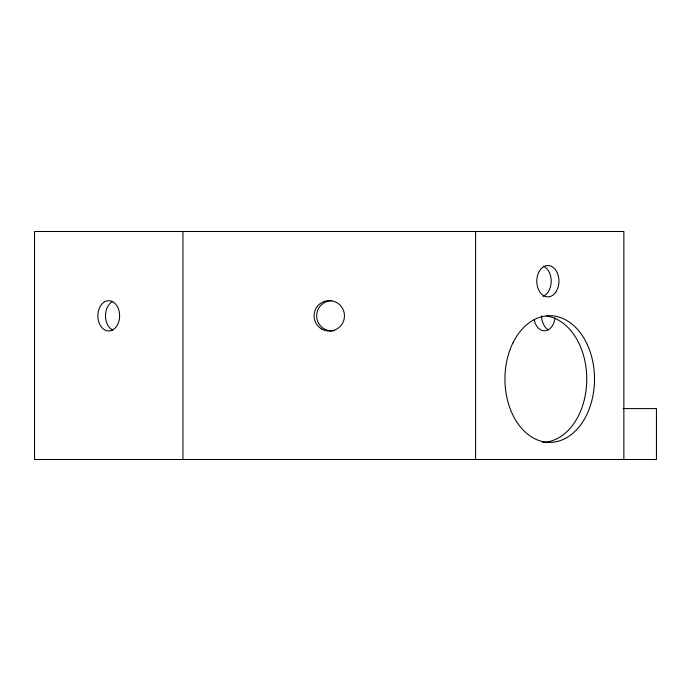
<?xml version="1.0" encoding="UTF-8"?>
<svg xmlns="http://www.w3.org/2000/svg" width="691" height="691" viewBox="0 0 691 691"><rect width="100%" height="100%" fill="white"/><g stroke="black" fill="none" stroke-linecap="round" stroke-linejoin="round"><path stroke-width="1.04" d="M623.109 408.597L656.45 408.597L656.45 459.498L34.55 459.498L34.55 231.502L623.861 231.502L623.861 459.498M475.589 231.502L475.589 459.498M182.934 231.502L182.934 459.498M112.633 330.039A15.142 10.892 -90 0 1 105.464 315.813A15.142 10.892 -90 0 1 112.633 301.587M543.903 266.45A15.677 11.091 -90 0 1 551.193 281.868A15.677 11.091 -90 0 1 542.988 296.335M554.977 317.774A15.003 10.607 -90 0 1 545.147 330.79A15.003 10.607 -90 0 1 534.212 319.7M334.694 330.618A15.09 15.09 0 0 1 316.728 317.299A15.09 15.09 0 0 1 331.749 300.723M548.585 329.918A15.003 10.607 -90 0 1 541.597 315.813M546.788 316.081A63.339 44.785 -90 0 1 586.702 382.175A63.339 44.785 -90 0 1 542.375 442.387M513.007 342.779A63.339 44.785 90 0 0 545.873 442.154A63.339 44.785 90 0 0 590.295 352.22A63.339 44.785 90 0 0 513.007 342.779M116.442 326.523A15.142 10.892 -90 0 0 111.562 301.198A15.142 10.892 -90 0 0 98.217 319.734A15.142 10.892 -90 0 0 116.442 326.523M555.711 292.276A15.677 11.091 -90 0 0 550.736 266.044A15.677 11.091 -90 0 0 537.157 285.245A15.677 11.091 -90 0 0 555.711 292.276M321.661 328.985A15.211 15.211 0 0 0 344.472 315.813A15.211 15.211 0 0 0 321.661 302.649A15.211 15.211 0 0 0 321.661 328.985"/></g></svg>
